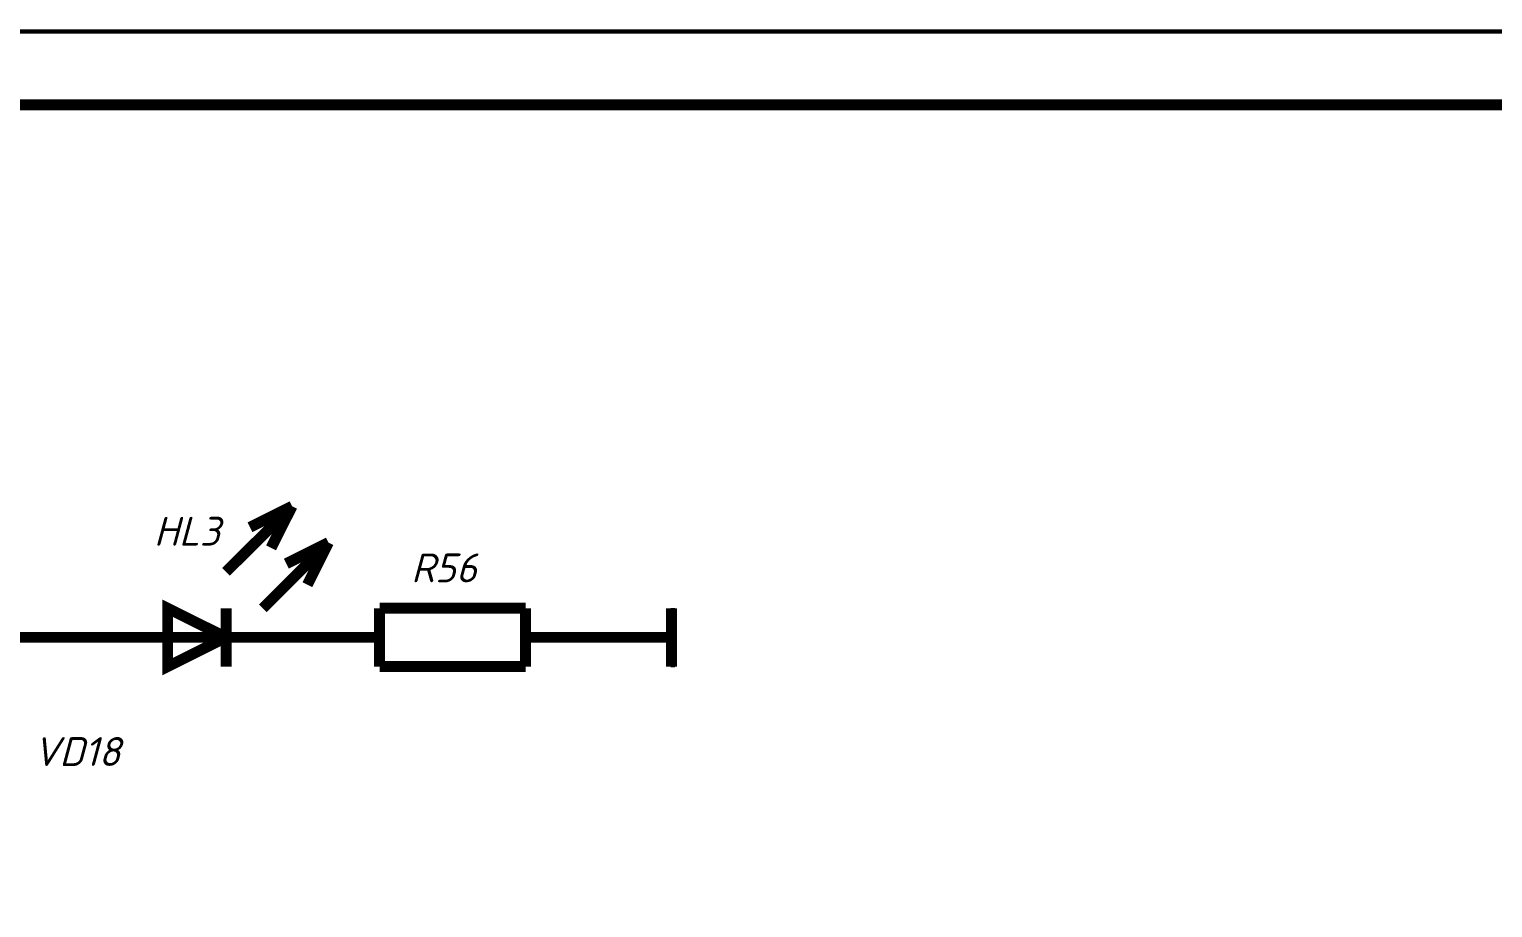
# Model space of a CAD drawing. Header units: inches. Extents: x 0 to 841, y 0 to 594.
# Drawn here: x 448.5 to 548.7, y 534 to 594.1 of the extents above; entities that cross this region are included whole.
import ezdxf

# ---------------------------------------------------------------- set-up
doc = ezdxf.new("R2010")
doc.units = ezdxf.units.IN
doc.layers.add('Sheet', color=255, linetype='Continuous')
doc.styles.get("Standard").update_dxf_attribs({"font": 'isocpeui.ttf'})

msp = doc.modelspace()

# ---------------------------------------------------------------- linework, layer by layer
at = {"layer": 'Sheet'}
for points in [[(0.04, 594, 0.3, 0.3, 0), (841, 594, 0.3, 0.3, 0), (841, 0, 0.3, 0.3, 0), (0.04, 0, 0.3, 0.3, 0), (0.04, 594, 0.3, 0.3, 0)], [(0.04, 594, 0.3, 0.3, 0), (841, 594, 0.3, 0.3, 0), (841, 0, 0.3, 0.3, 0), (0.04, 0, 0.3, 0.3, 0), (0.04, 594, 0.3, 0.3, 0)], [(0.04, 594, 0.0991, 0.0991, 0), (0.04, 0, 0.0991, 0.0991, 0), (841, 0, 0.0991, 0.0991, 0), (841, 594, 0.0991, 0.0991, 0), (0.04, 594, 0.0991, 0.0991, 0), (0.04, 594, 0.0991, 0.0991, 0)], [(0.04, 594, 0.0991, 0.0991, 0), (0.04, 0, 0.0991, 0.0991, 0), (841, 0, 0.0991, 0.0991, 0), (841, 594, 0.0991, 0.0991, 0), (0.04, 594, 0.0991, 0.0991, 0), (0.04, 594, 0.0991, 0.0991, 0)], [(20.03, 588.97, 0.749, 0.749, 0), (836.01, 588.97, 0.749, 0.749, 0), (836.01, 4.99, 0.749, 0.749, 0), (20.03, 4.99, 0.749, 0.749, 0), (20.03, 588.97, 0.749, 0.749, 0)], [(462, 552.5, 0.749, 0.749, 0), (458, 550.5, 0.749, 0.749, 0), (458, 554.49, 0.749, 0.749, 0), (462, 552.5, 0.749, 0.749, 0)]]:
    msp.add_lwpolyline(points, format="xyseb", close=True, dxfattribs=at)
for points in [[(462, 556.99, 0.749, 0.749, 0), (466.52, 561.48, 0.749, 0.749, 0)], [(463.64, 560.04, 0.749, 0.749, 0), (466.52, 561.48, 0.749, 0.749, 0)], [(466.52, 561.48, 0.749, 0.749, 0), (465.08, 558.63, 0.749, 0.749, 0)], [(464.52, 554.49, 0.749, 0.749, 0), (469.01, 558.99, 0.749, 0.749, 0)], [(466.13, 557.55, 0.749, 0.749, 0), (469.01, 558.99, 0.749, 0.749, 0)], [(469.01, 558.99, 0.749, 0.749, 0), (467.57, 556.11, 0.749, 0.749, 0)], [(462, 550.5, 0.749, 0.749, 0), (462, 554.49, 0.749, 0.749, 0)], [(482.51, 554.49, 0.749, 0.749, 0), (472.51, 554.49, 0.749, 0.749, 0)], [(472.51, 554.49, 0.749, 0.749, 0), (472.51, 550.5, 0.749, 0.749, 0)], [(482.51, 550.5, 0.749, 0.749, 0), (482.51, 554.49, 0.749, 0.749, 0)], [(492.5, 550.5, 0.749, 0.749, 0), (492.5, 554.49, 0.749, 0.749, 0)], [(492.59, 554.52, 0.3, 0.3, 0), (492.59, 550.45, 0.3, 0.3, 0)], [(452.5, 552.5, 0.749, 0.749, 0), (445, 552.5, 0.749, 0.749, 0)], [(452.5, 552.5, 0.749, 0.749, 0), (467.5, 552.5, 0.749, 0.749, 0)], [(457.51, 552.5, 0.3, 0.3, 0), (452.5, 552.5, 0.3, 0.3, 0)], [(462.52, 552.5, 0.3, 0.3, 0), (467.5, 552.5, 0.3, 0.3, 0)], [(472.51, 552.5, 0.749, 0.749, 0), (467.5, 552.5, 0.749, 0.749, 0)], [(472.51, 552.5, 0.3, 0.3, 0), (467.5, 552.5, 0.3, 0.3, 0)], [(482.51, 552.5, 0.749, 0.749, 0), (487.51, 552.5, 0.749, 0.749, 0)], [(482.51, 552.5, 0.3, 0.3, 0), (487.51, 552.5, 0.3, 0.3, 0)], [(487.51, 552.5, 0.749, 0.749, 0), (492.5, 552.5, 0.749, 0.749, 0)], [(487.51, 552.5, 0.3, 0.3, 0), (492.59, 552.5, 0.3, 0.3, 0)], [(472.51, 550.5, 0.749, 0.749, 0), (482.51, 550.5, 0.749, 0.749, 0)]]:
    msp.add_lwpolyline(points, format="xyseb", dxfattribs=at)

# ---------------------------------------------------------------- texts
for s, p in [('HL3', (457.06, 558.78)), ('R56', (474.67, 556.27)), ('VD18', (448.8, 543.69))]:
    msp.add_text(s, height=1.976, dxfattribs=at).set_placement(p)

doc.saveas('drawing.dxf')
